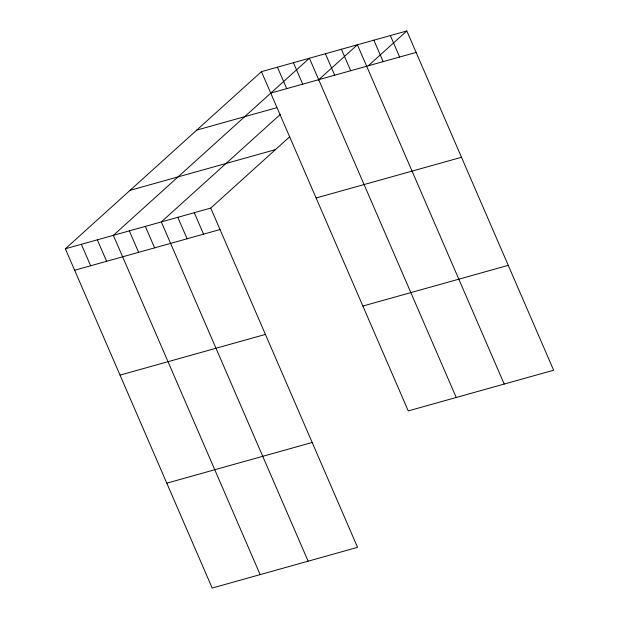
<?xml version="1.0" encoding="UTF-8"?>
<svg xmlns="http://www.w3.org/2000/svg" width="619" height="619" viewBox="0 0 619 619"><rect width="100%" height="100%" fill="white"/><g stroke="black" fill="none" stroke-linecap="round" stroke-linejoin="round"><path stroke-width="0.93" d="M289.738 136.722L210.746 208.085L357.558 547.351L212.178 588.05L65.359 248.784L261.442 71.649L406.822 30.95L553.641 370.216L408.254 410.915L261.442 71.649M280.446 114.306L161.319 221.919L308.13 561.185M318.29 80.114L357.395 44.792L504.206 384.051M368.429 65.637L406.822 30.95M270.727 93.113L416.115 52.414M196.734 130.106L276.693 107.721M130.067 190.335L275.455 149.628M65.359 248.784L210.746 208.085M316.108 197.987L461.495 157.288M74.651 270.248L220.039 229.548M362.866 306.041L508.253 265.342M120.032 375.122L265.419 334.422M166.79 483.176L312.177 442.477M390.349 35.562L399.634 57.025M373.868 40.173L383.161 61.637M341.402 49.265L350.687 70.728M325.408 53.745L334.693 75.209M456.226 397.483L309.415 58.217L113.339 235.352L260.15 574.618M293.421 62.697L302.714 84.161M277.428 67.177L286.721 88.633M194.273 212.696L203.558 234.16M177.792 217.308L187.085 238.772M145.326 226.399L154.611 247.863M129.332 230.879L138.617 252.335M97.345 239.832L106.63 261.295M81.352 244.312L90.645 265.768"/></g></svg>
